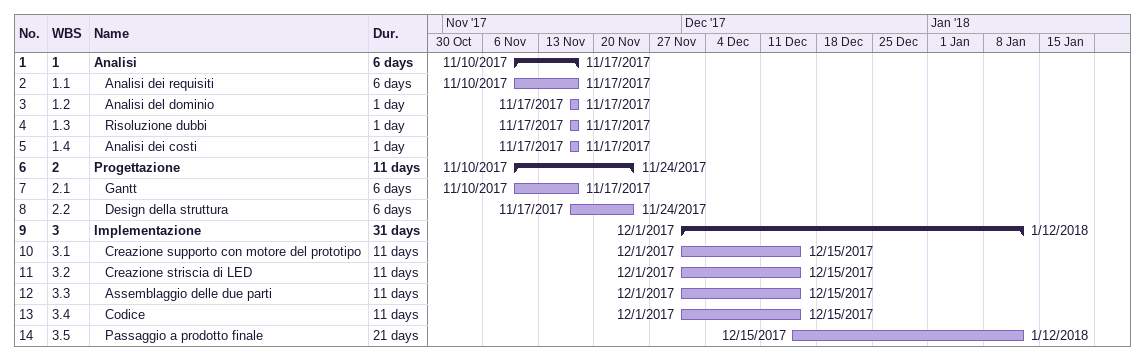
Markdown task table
| ID | WBS | Task | Duration | Start | Finish |
|---|---|---|---|---|---|
| 1 | 1 | **Analisi** | 6d | 2017-11-10 | 2017-11-17 |
| 2 | 1.1 | Analisi dei requisiti | 6d | 2017-11-10 | 2017-11-17 |
| 3 | 1.2 | Analisi del dominio | 1d | 2017-11-17 | 2017-11-17 |
| 4 | 1.3 | Risoluzione dubbi | 1d | 2017-11-17 | 2017-11-17 |
| 5 | 1.4 | Analisi dei costi | 1d | 2017-11-17 | 2017-11-17 |
| 6 | 2 | **Progettazione** | 11d | 2017-11-10 | 2017-11-24 |
| 7 | 2.1 | Gantt | 6d | 2017-11-10 | 2017-11-17 |
| 8 | 2.2 | Design della struttura | 6d | 2017-11-17 | 2017-11-24 |
| 9 | 3 | **Implementazione** | 31d | 2017-12-01 | 2018-01-12 |
| 10 | 3.1 | Creazione supporto con motore del prototipo | 11d | 2017-12-01 | 2017-12-15 |
| 11 | 3.2 | Creazione striscia di LED | 11d | 2017-12-01 | 2017-12-15 |
| 12 | 3.3 | Assemblaggio delle due parti | 11d | 2017-12-01 | 2017-12-15 |
| 13 | 3.4 | Codice | 11d | 2017-12-01 | 2017-12-15 |
| 14 | 3.5 | Passaggio a prodotto finale | 21d | 2017-12-15 | 2018-01-12 |
